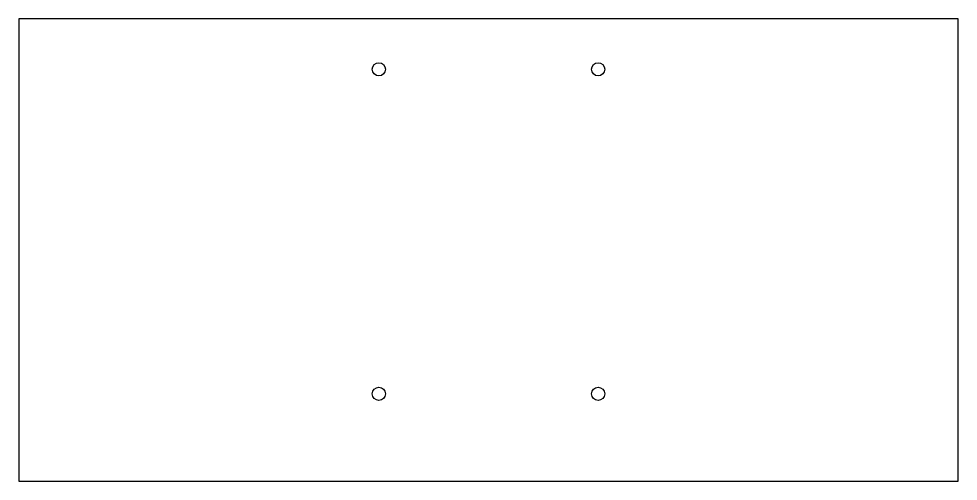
# Model space of a CAD drawing. Header units: millimetres. Extents: x 50 to 350, y -160 to -13.
import ezdxf

# ---------------------------------------------------------------- set-up
doc = ezdxf.new("R2010")
doc.units = ezdxf.units.MM
doc.layers.get('0').update_dxf_attribs({"linetype": 'CONTINUOUS'})

msp = doc.modelspace()

# ---------------------------------------------------------------- linework, layer by layer
msp.add_lwpolyline([(350, -12.5), (50, -12.5), (50, -160), (350, -160)], close=True)
for centre in [(165, -28.6), (235, -28.6), (165, -132.12), (235, -132.12)]:
    msp.add_circle(centre, 2.1)

doc.saveas('drawing.dxf')
